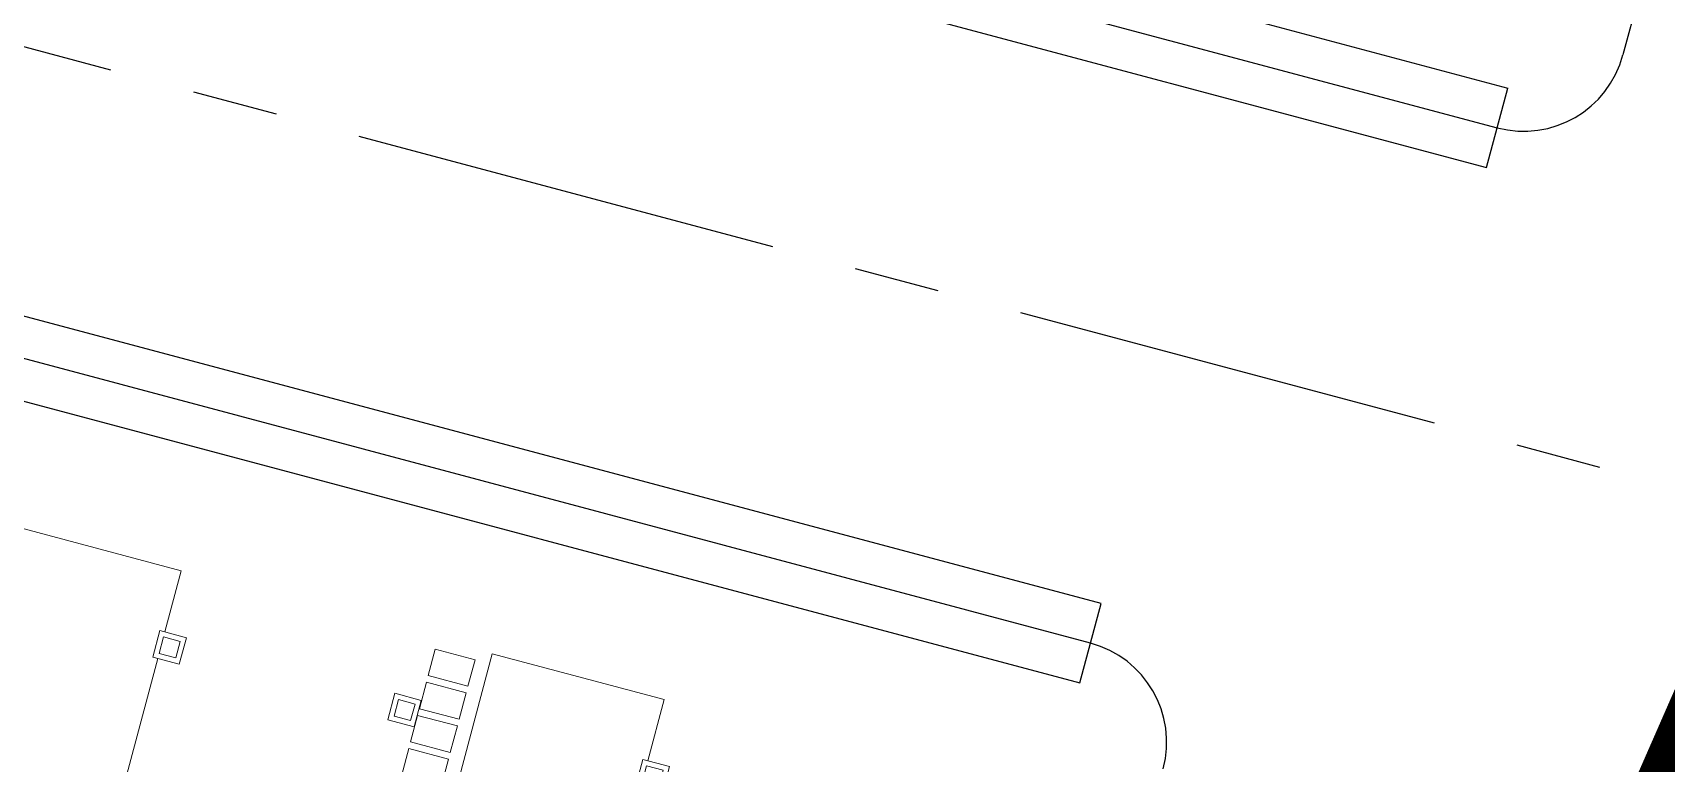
# Model space of a CAD drawing. Header units: metres. Extents: x 689715 to 690980, y 1005284 to 1006835.
# Drawn here: x 690851.8 to 690875.65, y 1005513.85 to 1005524.52 of the extents above; entities that cross this region are included whole.
import ezdxf

# ---------------------------------------------------------------- set-up
doc = ezdxf.new("R2010")
doc.units = ezdxf.units.M
for name, pattern in [('CENTER', [2, 1.25, -0.25, 0.25, -0.25]), ('DASHED2', [0.375, 0.25, -0.125]), ('PHANTOM', [2.5, 1.25, -0.25, 0.25, -0.25, 0.25, -0.25])]:
    doc.linetypes.add(name, pattern=pattern)
for name, color, linetype in [('0_HUELLAS CASAS CASTILLA', 1, 'Continuous'), ('0_NUMERO DE LOTE FASE V', 3, 'Continuous'), ('C-CALLE-ACERA', 8, 'Continuous'), ('C-LOTE-LINEA', 230, 'Continuous'), ('CALLES-CENTRO', 2, 'CENTER'), ('POLIGONO EFECTIVO FIII', 6, 'Continuous')]:
    doc.layers.add(name, color=color, linetype=linetype)
for name, color, linetype, lineweight in [('Modelos genéricos', 7, 'Continuous', 13), ('Pilares estructurales', 7, 'Continuous', 25), ('Suelos', 7, 'Continuous', 9)]:
    doc.layers.add(name, color=color, linetype=linetype, lineweight=lineweight)

# ---------------------------------------------------------------- blocks, each defined once
blk = doc.blocks.new('M_Concrete-Rectangular-Column - _25x_25-V7-PLANO CLAVE _8 CASAS EN HILERA_ - Dependent 1')
at = {"layer": 'Pilares estructurales', "lineweight": 13}
h = blk.add_hatch(dxfattribs=at)
h.set_pattern_fill('CONCRETE', color=256, style=0, pattern_type=2)
h.set_pattern_definition([(49.99999999999999, (-7.957000000000001, -75.643), (1.457020047383542, -0.1273482686276515), [0.152, -1.676]), (355, (-7.957000000000001, -75.643), (-0.2818653023739907, 1.528382135238966), [0.122, -1.341]), (100.451, (-7.835, -75.653), (1.17546538358712, 1.400456044289996), [0.13, -1.425]), (46.184, (-7.957000000000001, -75.236), (2.169039294737322, -0.336383022587974), [0.229, -2.515]), (96.636, (-7.776, -75.264), (1.898944685138781, 1.97970782763093), [0.194, -2.137]), (351.184, (-7.957000000000001, -75.236), (1.898795237190718, 1.979372286160904), [0.183, -2.012]), (21, (-7.754, -75.33800000000001), (1.212598781386422, -0.8177586412751406), [0.152, -1.676]), (326, (-7.754, -75.33800000000001), (0.4944494143613917, 1.473404145724342), [0.122, -1.341]), (71.45100000000001, (-7.653, -75.406), (1.707039752549385, 0.6549895290889265), [0.13, -1.425]), (37.50000000000001, (-7.957000000000001, -75.643), (0.02416182372297015, 0.6765066195347833), [0.067, -1.258, 0.067, -1.294, -1.346]), (37.50000000000001, (-7.957000000000001, -75.643), (0.02416182372297015, 0.6765066195347833), [-2.686, 0.067, -1.279]), (7.499999999999999, (-7.957000000000001, -75.643), (0.5349359976128323, 0.8016816565557453), [0.067, -0.7090000000000001, 0.067, -1.227, -0.513]), (7.499999999999999, (-7.957000000000001, -75.643), (0.5349359976128323, 0.8016816565557453), [-2.071, 0.067, -0.446]), (327.5, (-8.41, -75.643), (1.084235554558972, -0.04571938571545769), [0.067, -0.441, 0.067, -1.518, -2.103]), (327.5, (-8.41, -75.643), (1.084235554558972, -0.04571938571545769), [-2.093, 0.067, -2.036]), (317.5, (-8.613, -75.643), (1.185122407334744, 0.2039163545013021), [0.067, -0.593, 0.067, -0.986, -1.494]), (317.5, (-8.613, -75.643), (1.185122407334744, 0.2039163545013021), [-1.713, 0.067, -1.426])])
h.paths.add_polyline_path([(0.1250000000000062, -0.1249999999999326), (0.1250000000000062, 0.1250000000000625), (-0.1249999999999932, 0.1250000000000625), (-0.1249999999999932, -0.1249999999998936)], flags=0)
blk = doc.blocks.new('MOLDURA COLUMNA - 0_40x_40-1533038-PLANO CLAVE _8 CASAS EN HILERA_ - Dependent 1')
at = {"layer": 'Modelos genéricos', "color": 253}
for p, q in [((0.2000000000000064, 0.1999999999999915), (-0.1999999999999938, 0.1999999999999915)), ((-0.1999999999999937, 0.1999999999999915), (-0.1999999999999937, -0.2000000000000085)), ((-0.1249999999999938, -0.1250000000000084), (-0.1249999999999937, 0.1249999999999915)), ((-0.1249999999999937, 0.1249999999999915), (0.1250000000000063, 0.1249999999999915)), ((0.1250000000000063, 0.1249999999999915), (0.1250000000000063, -0.1250000000000084)), ((0.2000000000000064, -0.2000000000000085), (0.2000000000000064, 0.1999999999999915)), ((-0.1999999999999937, -0.2000000000000085), (0.2000000000000065, -0.2000000000000085)), ((0.1250000000000063, -0.1250000000000084), (-0.1249999999999938, -0.1250000000000084))]:
    blk.add_line(p, q, dxfattribs=at)
blk = doc.blocks.new('012-AR_CASTILLA_MODELO B_rvt-1-PLANO CLAVE _8 CASAS EN HILERA_ - Dependent 1')
at = {"layer": 'Suelos', "color": 9}
for p, q in [((8.08178603235865, 79.4475474965293), (8.081786032475065, 75.84254749678075)), ((10.68178603227716, 74.51754749729298), (10.68178603233537, 78.66754749673419)), ((10.90178603236564, 76.56754749664105), (10.90178603224922, 76.16754749696702)), ((11.50178603222594, 76.16754749673419), (11.50178603245877, 76.56754749664105)), ((10.90178603224922, 76.16754749696702), (11.50178603222594, 76.16754749673419)), ((11.50178603245877, 76.06754749664105), (10.90178603224922, 76.06754749664105)), ((10.90178603224922, 76.06754749664105), (10.90178603236564, 75.66754749673419)), ((11.50178603234235, 75.66754749673419), (11.50178603245877, 76.06754749664105)), ((10.90178603236564, 75.66754749673419), (11.50178603234235, 75.66754749673419)), ((8.08178603235865, 75.44254749664105), (8.081786032416858, 74.51754749682732)), ((11.50178603245877, 75.56754749664105), (10.90178603236564, 75.56754749687389)), ((10.90178603236564, 75.56754749687389), (10.9017860321328, 75.16754749696702)), ((11.50178603228414, 75.16754749719985), (11.50178603245877, 75.56754749664105)), ((10.9017860321328, 75.16754749696702), (11.50178603228414, 75.16754749719985)), ((11.50178603257518, 75.06754749664105), (10.90178603236564, 75.06754749664105)), ((10.90178603236564, 75.06754749664105), (10.9017860320746, 74.66754749673419)), ((11.50178603234235, 74.66754749719985), (11.50178603257518, 75.06754749664105)), ((10.9017860320746, 74.66754749673419), (11.50178603234235, 74.66754749719985)), ((8.081786032184027, 74.51754749682732), (10.68178603227716, 74.51754749729298))]:
    blk.add_line(p, q, dxfattribs=at)
at = {"color": 254, "lineweight": 13}
for name, p in [('MOLDURA COLUMNA - 0_40x_40-1533038-PLANO CLAVE _8 CASAS EN HILERA_ - Dependent 1', (7.956786032300442, 75.64254749636166)), ('M_Concrete-Rectangular-Column - _25x_25-V7-PLANO CLAVE _8 CASAS EN HILERA_ - Dependent 1', (7.956786032300442, 75.64254749636166)), ('MOLDURA COLUMNA - 0_40x_40-1533038-PLANO CLAVE _8 CASAS EN HILERA_ - Dependent 1', (11.70678603230044, 75.64254749729298))]:
    blk.add_blockref(name, p, dxfattribs=at)
blk = doc.blocks.new('CASTILLA 6 NUEVA')
at = {"layer": '0_HUELLAS CASAS CASTILLA', "color": 8, "lineweight": 5}
for p in [(184.6137526158127, -136.4492782580201), (191.9137526154518, -136.4492782726884)]:
    blk.add_blockref('012-AR_CASTILLA_MODELO B_rvt-1-PLANO CLAVE _8 CASAS EN HILERA_ - Dependent 1', p, dxfattribs=at)

msp = doc.modelspace()

# ---------------------------------------------------------------- linework, layer by layer
at = {"layer": 'C-CALLE-ACERA', "linetype": 'Continuous', "ltscale": 5}
for p, q in [((690772.4798361682, 1005550.607809135), (690873.3341907471, 1005523.708527111)), ((690772.3252128859, 1005550.028075023), (690873.1795740174, 1005523.128791249)), ((690772.1705896029, 1005549.448340911), (690873.0249572883, 1005522.549055389)), ((690867.3948395028, 1005516.185012577), (690770.2120280231, 1005542.105042159)), ((690867.2402162203, 1005515.605278466), (690770.0574047408, 1005541.525308048)), ((690769.9027814579, 1005540.945573935), (690867.0855929375, 1005515.025544355)), ((690875.247402403, 1005525.061169398), (690875.0154683217, 1005524.19157139))]:
    msp.add_line(p, q, dxfattribs=at)
at = {"layer": 'C-CALLE-ACERA', "linetype": 'Continuous', "ltscale": 5, "flags": 128}
for points in [[(690873.0249581066, 1005522.549058457), (690873.3342091882, 1005523.708596256)], [(690867.0855761847, 1005515.025481543), (690867.3948395023, 1005516.185012575)]]:
    msp.add_lwpolyline(points, dxfattribs=at)
at = {"layer": 'C-CALLE-ACERA', "linetype": 'Continuous', "ltscale": 5}
for centre, radius, start, end in [((690873.5661330421, 1005524.578129596), 1.499999999977094, 255.0660436400153, 345.0660436335704), ((690866.8536580136, 1005514.155943187), 1.500000000059576, 345.0660436400152, 75.06604363357046)]:
    msp.add_arc(centre, radius, start, end, dxfattribs=at)
at = {"layer": 'C-LOTE-LINEA', "linetype": 'DASHED2', "ltscale": 10}
msp.add_lwpolyline([(690527.162542012, 1005762.55217474, 0.06096970443971683), (690620.712962578, 1005724.922512427), (690640.6962268567, 1005719.592693363, 0.1423503763009591), (690757.8668941851, 1005722.189068381), (690845.6673688134, 1005749.826457494, -0.0920879614862782), (690914.5557968616, 1005758.223718851), (690939.6154677207, 1005756.658973624, -0.4320455745138401), (690945.1963273808, 1005749.935352629), (690944.6068730457, 1005745.161590137), (690942.9009030615, 1005731.345599584), (690930.4797555115, 1005684.671584324), (690925.1661557793, 1005664.705068833), (690911.0194990151, 1005618.732445432), (690882.3796352032, 1005530.819933234), (690879.9346462192, 1005523.811015312), (690874.4140717937, 1005511.208012466), (690854.3843595171, 1005461.893091476)], format="xyb", dxfattribs=at)
at = {"layer": 'CALLES-CENTRO', "linetype": 'CENTER', "ltscale": 5, "flags": 128}
msp.add_lwpolyline([(690634.3257472399, 1005582.280671517), (690760.0797383346, 1005548.740304453), (690876.9931185043, 1005517.557853293)], dxfattribs=at)
at = {"layer": 'POLIGONO EFECTIVO FIII', "linetype": 'Continuous', "ltscale": 10, "const_width": 0.5}
msp.add_lwpolyline([(690527.162542012, 1005762.55217474, 0.06096970611397219), (690620.712962578, 1005724.922512427), (690640.6962268567, 1005719.592693363, 0.1423503762835495), (690757.8668941851, 1005722.189068381), (690845.6673688134, 1005749.826457494, -0.0920879614862782), (690914.5557968616, 1005758.223718851), (690939.6154677207, 1005756.658973624, -0.4320455745138401), (690945.1963273808, 1005749.935352629), (690944.6068730457, 1005745.161590137), (690942.9009030615, 1005731.345599584), (690930.4797555115, 1005684.671584324), (690925.1661557793, 1005664.705068833), (690911.0194990151, 1005618.732445432), (690882.3796352032, 1005530.819933234), (690879.9346462181, 1005523.811015309), (690874.4140717937, 1005511.208012466), (690854.3843595171, 1005461.893091476)], format="xyb", dxfattribs=at)

# ---------------------------------------------------------------- block references
at = {"layer": '0_NUMERO DE LOTE FASE V', "linetype": 'PHANTOM', "rotation": 165.0660436348324}
msp.add_blockref('CASTILLA 6 NUEVA', (691031.2444425438, 1005405.282444203), dxfattribs=at)

doc.saveas('drawing.dxf')
